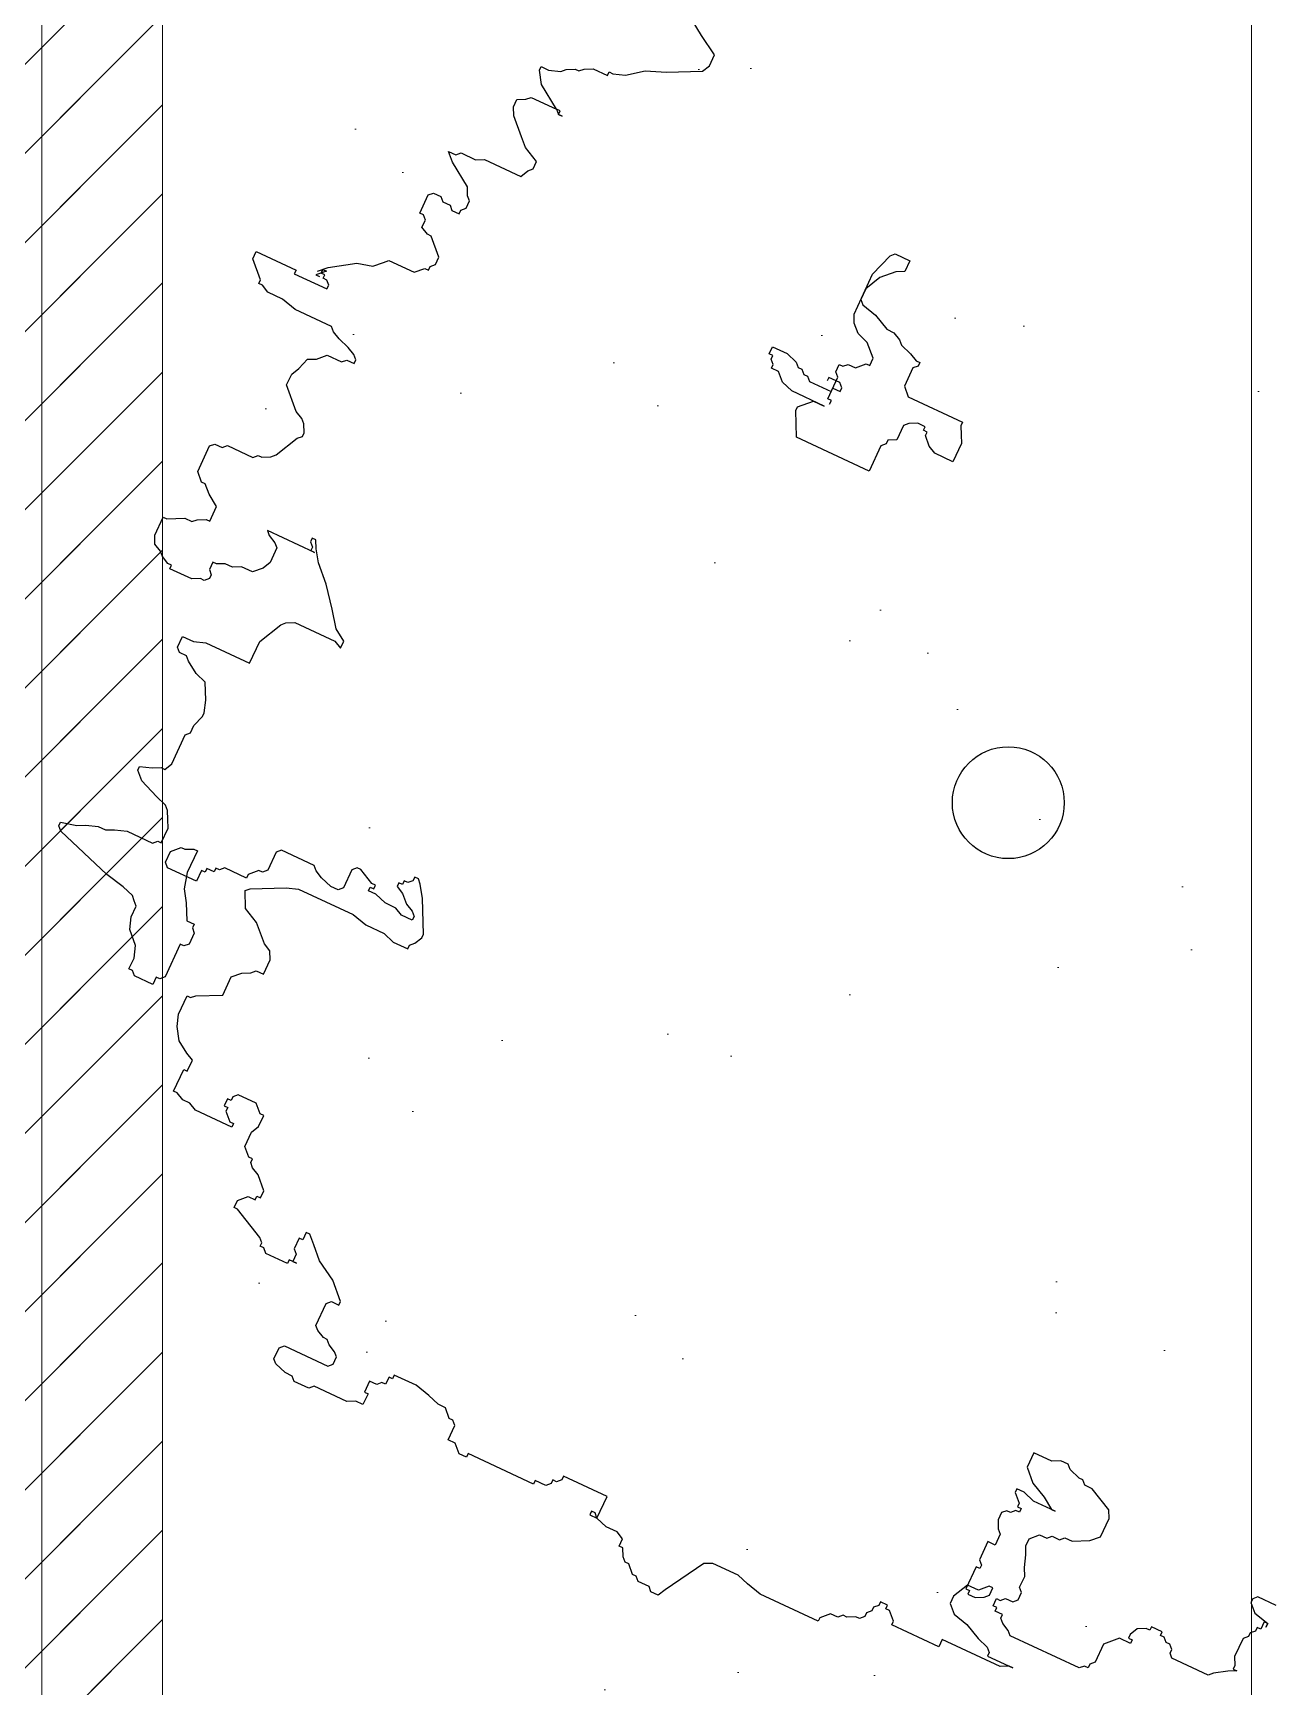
# Model space of a CAD drawing. Header units: millimetres. Extents: x 0 to 71617, y -15450 to 30894.
# Drawn here: x 52502 to 53117, y 16158 to 16978 of the extents above; entities that cross this region are included whole.
import ezdxf

# ---------------------------------------------------------------- set-up
doc = ezdxf.new("R2010")
doc.units = ezdxf.units.MM
doc.linetypes.add('CENTER2', pattern=[1.125, 0.75, -0.125, 0.125, -0.125])
doc.linetypes.add('HIDDEN', pattern=[0.375, 0.25, -0.125])
for name, color, linetype, lineweight in [('axis', 40, 'CENTER2', 5), ('DIM2', 4, 'Continuous', 5), ('Hatch', 8, 'Continuous', 5), ('LINE-DETAIL-SAKURA', 2, 'Continuous', 30), ('tree', 251, 'Continuous', 0), ('Wall Brick', 5, 'Continuous', 15)]:
    doc.layers.add(name, color=color, linetype=linetype, lineweight=lineweight)
doc.layers.add('dwgmodels.com', color=250, linetype='Continuous')
pattern_1 = [(45, (-2110, -10510), (-22.097087, 22.097087), [])]

# ---------------------------------------------------------------- blocks, each defined once
blk = doc.blocks.new('GRIDLINE-GF')
at = {"layer": 'axis'}
blk.add_line((29300, -6362.24, -0.13), (29300, 12546.82), dxfattribs=at)
blk = doc.blocks.new('2D WALL G.F')
at = {"layer": 'Hatch'}
h = blk.add_hatch(dxfattribs=at)
h.set_pattern_fill('LINE', color=256, scale=250, angle=45, style=0)
h.set_pattern_definition(pattern_1)
h.paths.add_polyline_path([(32060, -110), (31940, -110), (31940, -4590), (32060, -4590)])
h.paths.add_polyline_path([(32040, -5410), (31960, -5410), (31960, -10290), (32040, -10290)])
h = blk.add_hatch(dxfattribs=at)
h.set_pattern_fill('LINE', color=256, scale=250, angle=45, style=0)
h.set_pattern_definition(pattern_1)
h.paths.add_polyline_path([(31940, -110), (32060, -110), (32060, -4590), (31940, -4590)])
h.paths.add_polyline_path([(31960, -5410), (32040, -5410), (32040, -10290), (31960, -10290)])
h = blk.add_hatch(dxfattribs=at)
h.set_pattern_fill('LINE', color=256, scale=250, angle=45, style=0)
h.set_pattern_definition(pattern_1)
h.paths.add_polyline_path([(31940, -110), (32060, -110), (32060, -4590), (31940, -4590)])
h.paths.add_polyline_path([(31940, -5410), (32060, -5410), (32060, -10290), (31940, -10290)])
at = {"layer": 'Hatch', "color": 3, "linetype": 'HIDDEN', "elevation": 7.93}
for points in [[(32000, -10500), (24000, -10500), (24000, 5500), (32000, 5500)], [(32000, -10500), (40000, -10500), (40000, 5500), (32000, 5500)]]:
    blk.add_lwpolyline(points, close=True, dxfattribs=at)
at = {"layer": 'Hatch'}
blk.add_lwpolyline([(32060, -10290.54), (32060, -5410.54)], dxfattribs=at)
blk.add_lwpolyline([(32060, -10290.54), (32060, -5410.54)], dxfattribs=at)
at = {"layer": 'Wall Brick'}
blk.add_lwpolyline([(32060, -5410), (31940, -5410), (31940, -10290), (32060, -10290)], close=True, dxfattribs=at)
blk = doc.blocks.new('trees top 025')
at = {"layer": 'dwgmodels.com', "color": 0}
for p, q in [((-1.2555, 1.1788), (-1.3056, 1.2121)), ((-1.2138, 1.1537), (-1.2555, 1.1788)), ((-1.2138, 1.1287), (-1.2138, 1.1537)), ((-1.2889, 1.0787), (-1.2222, 1.1121)), ((-1.2222, 1.1121), (-1.2138, 1.1287)), ((-1.3306, 1.0621), (-1.2889, 1.0787)), ((-1.3889, 1.0287), (-1.3639, 1.0371)), ((-1.3639, 1.0371), (-1.3306, 1.0621)), ((-1.4807, 0.9954), (-1.464, 1.0037)), ((-1.464, 1.0037), (-1.4557, 1.0037)), ((-1.4557, 1.0037), (-1.4473, 1.012)), ((-1.4473, 1.012), (-1.4306, 1.0204)), ((-1.4306, 1.0204), (-1.3973, 1.0204)), ((-1.3973, 1.0287), (-1.3889, 1.0287)), ((-1.3973, 1.0204), (-1.3973, 1.0287)), ((-1.5307, 0.9787), (-1.514, 0.9787)), ((-1.5307, 0.9704), (-1.5307, 0.9787)), ((-1.514, 0.9454), (-1.5307, 0.9704)), ((-1.514, 0.9787), (-1.489, 0.987)), ((-1.489, 0.987), (-1.4807, 0.9954)), ((-1.464, 0.912), (-1.514, 0.9454)), ((-0.7051, 0.9287), (-0.6968, 0.937)), ((-0.6968, 0.937), (-0.6634, 0.937)), ((-0.6634, 0.937), (-0.6634, 0.912)), ((-1.5474, 0.8954), (-1.5307, 0.9037)), ((-1.5307, 0.9037), (-1.5224, 0.912)), ((-1.5224, 0.912), (-1.464, 0.912)), ((-1.4557, 0.912), (-1.464, 0.912)), ((-1.464, 0.912), (-1.4557, 0.9037)), ((-1.4557, 0.9037), (-1.4557, 0.912)), ((-1.4473, 0.9037), (-1.4557, 0.9037)), ((-1.4557, 0.9037), (-1.4473, 0.9037)), ((-0.7218, 0.8787), (-0.7051, 0.9287)), ((-0.6801, 0.9037), (-0.7051, 0.8787)), ((-0.6634, 0.912), (-0.6801, 0.9037)), ((-1.5474, 0.8787), (-1.5474, 0.8954)), ((-1.5391, 0.862), (-1.5474, 0.8787)), ((-1.5057, 0.8287), (-1.5391, 0.862)), ((-0.7051, 0.8787), (-0.7218, 0.8453)), ((-0.7218, 0.787), (-0.7218, 0.8787)), ((-1.489, 0.812), (-1.5057, 0.8287)), ((-0.7218, 0.8453), (-0.7218, 0.8203)), ((-1.4557, 0.7953), (-1.489, 0.812)), ((-1.4557, 0.7787), (-1.4557, 0.7953)), ((-0.7218, 0.8203), (-0.7135, 0.812)), ((-0.7135, 0.812), (-0.6801, 0.8037)), ((-0.6801, 0.8037), (-0.6467, 0.787)), ((-1.4723, 0.7537), (-1.464, 0.7703)), ((-1.464, 0.7703), (-1.4557, 0.7787)), ((-0.7135, 0.7703), (-0.7218, 0.787)), ((-0.6968, 0.7537), (-0.7135, 0.7703)), ((-0.6467, 0.787), (-0.6301, 0.787)), ((-0.6301, 0.787), (-0.6134, 0.7787)), ((-0.6134, 0.7787), (-0.605, 0.7703)), ((-0.605, 0.7703), (-0.58, 0.762)), ((-0.58, 0.762), (-0.5633, 0.7537)), ((-1.6308, 0.737), (-1.6141, 0.737)), ((-1.6141, 0.7203), (-1.6308, 0.737)), ((-1.6141, 0.737), (-1.6058, 0.7453)), ((-1.6058, 0.7453), (-1.5724, 0.7453)), ((-1.5724, 0.7453), (-1.5557, 0.7537)), ((-1.5557, 0.7537), (-1.4723, 0.7537)), ((-0.6718, 0.7453), (-0.6968, 0.7537)), ((-0.6467, 0.7203), (-0.6718, 0.7453)), ((-0.5633, 0.7537), (-0.555, 0.7537)), ((-0.555, 0.7453), (-0.5633, 0.737)), ((-0.5633, 0.737), (-0.5633, 0.6953)), ((-0.555, 0.7537), (-0.555, 0.7453)), ((-1.5641, 0.687), (-1.6141, 0.7203)), ((-0.6718, 0.687), (-0.6551, 0.7036)), ((-0.6551, 0.7036), (-0.6467, 0.7036)), ((-0.6467, 0.7036), (-0.6467, 0.7203)), ((-0.5633, 0.6953), (-0.5467, 0.6786)), ((-1.5557, 0.6703), (-1.5641, 0.687)), ((-1.5474, 0.662), (-1.5557, 0.6703)), ((-1.5474, 0.6453), (-1.5474, 0.662)), ((-0.7051, 0.6786), (-0.6968, 0.6786)), ((-0.7051, 0.662), (-0.7051, 0.6786)), ((-0.6968, 0.6536), (-0.7051, 0.662)), ((-0.6968, 0.6786), (-0.6884, 0.687)), ((-0.6884, 0.687), (-0.6718, 0.687)), ((-0.5467, 0.6786), (-0.4216, 0.6786)), ((-0.4216, 0.6786), (-0.4216, 0.6703)), ((-0.4216, 0.6703), (-0.4132, 0.6536)), ((-1.6308, 0.637), (-1.6224, 0.6453)), ((-1.6308, 0.5953), (-1.6308, 0.637)), ((-1.6224, 0.6453), (-1.6058, 0.6453)), ((-1.6058, 0.6453), (-1.5974, 0.637)), ((-1.5974, 0.637), (-1.5807, 0.637)), ((-1.5807, 0.637), (-1.5724, 0.6286)), ((-1.5724, 0.6286), (-1.5557, 0.6286)), ((-1.5557, 0.637), (-1.5474, 0.6453)), ((-1.5557, 0.6286), (-1.5557, 0.637)), ((-0.8469, 0.6536), (-0.8135, 0.6536)), ((-0.8469, 0.637), (-0.8469, 0.6536)), ((-0.8385, 0.637), (-0.8469, 0.637)), ((-0.8385, 0.6286), (-0.8385, 0.637)), ((-0.8302, 0.6203), (-0.8385, 0.6286)), ((-0.8135, 0.6536), (-0.7885, 0.6453)), ((-0.7885, 0.6453), (-0.7802, 0.637)), ((-0.7802, 0.637), (-0.7718, 0.637)), ((-0.7718, 0.637), (-0.7635, 0.6286)), ((-0.7635, 0.6286), (-0.7552, 0.6286)), ((-0.7552, 0.6286), (-0.7468, 0.6203)), ((-0.7135, 0.6453), (-0.7135, 0.637)), ((-0.6884, 0.6453), (-0.7135, 0.6453)), ((-0.6968, 0.6036), (-0.6968, 0.6536)), ((-0.6968, 0.6286), (-0.6801, 0.6286)), ((-0.6968, 0.6203), (-0.6968, 0.6286)), ((-0.6801, 0.637), (-0.6884, 0.6453)), ((-0.6801, 0.6286), (-0.6801, 0.637)), ((-0.5217, 0.6286), (-0.53, 0.6203)), ((-0.505, 0.637), (-0.5217, 0.6286)), ((-0.4883, 0.637), (-0.505, 0.637)), ((-0.4883, 0.6286), (-0.4883, 0.637)), ((-0.48, 0.6286), (-0.4883, 0.6286)), ((-0.48, 0.6203), (-0.48, 0.6286)), ((-0.4132, 0.6536), (-0.4049, 0.637)), ((-0.4049, 0.637), (-0.4049, 0.5953)), ((-1.6224, 0.5953), (-1.6308, 0.5953)), ((-1.6141, 0.587), (-1.6224, 0.5953)), ((-1.6141, 0.5703), (-1.6141, 0.587)), ((-0.8302, 0.612), (-0.8302, 0.6203)), ((-0.8135, 0.612), (-0.8302, 0.612)), ((-0.7969, 0.5953), (-0.8135, 0.612)), ((-0.7718, 0.587), (-0.7969, 0.5953)), ((-0.6968, 0.587), (-0.7718, 0.587)), ((-0.7468, 0.6203), (-0.6968, 0.6203)), ((-0.7468, 0.562), (-0.7218, 0.587)), ((-0.7218, 0.587), (-0.6968, 0.587)), ((-0.6884, 0.6036), (-0.6968, 0.6036)), ((-0.6884, 0.5953), (-0.6884, 0.6036)), ((-0.53, 0.587), (-0.5467, 0.5786)), ((-0.53, 0.6203), (-0.53, 0.587)), ((-0.4633, 0.6036), (-0.48, 0.6203)), ((-0.4466, 0.5953), (-0.4633, 0.6036)), ((-0.4049, 0.5953), (-0.4466, 0.5953)), ((-1.5974, 0.562), (-1.6141, 0.5703)), ((-1.5891, 0.562), (-1.5974, 0.562)), ((-1.5557, 0.5286), (-1.5891, 0.562)), ((-0.7468, 0.5536), (-0.7468, 0.562)), ((-0.7218, 0.5036), (-0.7468, 0.5536)), ((-0.5467, 0.5703), (-0.555, 0.562)), ((-0.555, 0.562), (-0.555, 0.5036)), ((-0.5467, 0.5786), (-0.5467, 0.5703)), ((-1.5557, 0.5119), (-1.5557, 0.5286)), ((-1.5891, 0.4786), (-1.5724, 0.4953)), ((-1.5724, 0.4953), (-1.5641, 0.4953)), ((-1.5641, 0.5036), (-1.5557, 0.5119)), ((-1.5641, 0.4953), (-1.5641, 0.5036)), ((-0.555, 0.5036), (-0.7218, 0.5036)), ((-1.7058, 0.4453), (-1.6725, 0.4536)), ((-1.6725, 0.4536), (-1.6558, 0.4703)), ((-1.6558, 0.4703), (-1.6475, 0.4786)), ((-1.6475, 0.4786), (-1.5891, 0.4786)), ((-1.7559, 0.4119), (-1.7058, 0.4453)), ((-1.7726, 0.3952), (-1.7559, 0.4119)), ((-1.7559, 0.4036), (-1.7726, 0.3869)), ((-1.7726, 0.3869), (-1.7642, 0.3869)), ((-1.7642, 0.4036), (-1.7559, 0.4036)), ((-1.7642, 0.3952), (-1.7642, 0.4036)), ((-1.7559, 0.3952), (-1.7642, 0.3952)), ((-1.7559, 0.3869), (-1.7559, 0.3952)), ((-1.7475, 0.3869), (-1.7559, 0.3869)), ((-1.7392, 0.3786), (-1.7475, 0.3869)), ((-1.906, 0.3786), (-1.8143, 0.3786)), ((-1.906, 0.3619), (-1.906, 0.3786)), ((-1.8726, 0.3286), (-1.906, 0.3619)), ((-1.8143, 0.3786), (-1.8143, 0.3702)), ((-1.8143, 0.3702), (-1.7392, 0.3702)), ((-1.7392, 0.3702), (-1.7392, 0.3786)), ((-1.8726, 0.3202), (-1.8726, 0.3286)), ((-1.8643, 0.3202), (-1.8726, 0.3202)), ((-1.8476, 0.3119), (-1.8643, 0.3202)), ((-1.8143, 0.3119), (-1.8476, 0.3119)), ((-1.7809, 0.3036), (-1.8143, 0.3119)), ((-1.6975, 0.3036), (-1.7809, 0.3036)), ((-1.6892, 0.2952), (-1.6975, 0.3036)), ((-1.6725, 0.2869), (-1.6892, 0.2952)), ((-1.6475, 0.2786), (-1.6725, 0.2869)), ((-1.6308, 0.2702), (-1.6475, 0.2786)), ((-1.6975, 0.2285), (-1.6808, 0.2452)), ((-1.6808, 0.2452), (-1.6475, 0.2452)), ((-1.6475, 0.2452), (-1.6391, 0.2535)), ((-1.6391, 0.2535), (-1.6224, 0.2535)), ((-1.6224, 0.2619), (-1.6308, 0.2702)), ((-1.6224, 0.2535), (-1.6224, 0.2619)), ((-1.7225, 0.1952), (-1.7142, 0.2202)), ((-1.7142, 0.2202), (-1.6975, 0.2285)), ((-1.7309, 0.1785), (-1.7225, 0.1952)), ((-1.7309, 0.1535), (-1.7309, 0.1785)), ((-1.6892, 0.1119), (-1.7309, 0.1535)), ((-1.6725, 0.1035), (-1.6892, 0.1119)), ((-1.6641, 0.0952), (-1.6725, 0.1035)), ((-1.6558, 0.0785), (-1.6641, 0.0952)), ((-1.6641, 0.0618), (-1.6558, 0.0702)), ((-1.6558, 0.0702), (-1.6558, 0.0785)), ((-1.6892, 0.0118), (-1.6641, 0.0618)), ((-1.7142, -0.0048), (-1.6975, 0.0035)), ((-1.6975, 0.0035), (-1.6892, 0.0118)), ((-1.8226, -0.0298), (-1.8143, -0.0215)), ((-1.8226, -0.0882), (-1.8226, -0.0298)), ((-1.8143, -0.0215), (-1.7976, -0.0215)), ((-1.7976, -0.0215), (-1.7892, -0.0132)), ((-1.7892, -0.0132), (-1.7309, -0.0132)), ((-1.7309, -0.0132), (-1.7225, -0.0048)), ((-1.7225, -0.0048), (-1.7142, -0.0048)), ((-1.8059, -0.1049), (-1.8226, -0.0882)), ((-1.7976, -0.1049), (-1.8059, -0.1049)), ((-1.7809, -0.1215), (-1.7976, -0.1049)), ((-1.7559, -0.1382), (-1.7809, -0.1215)), ((-1.5474, -0.1132), (-1.5474, -0.1215)), ((-1.5391, -0.1132), (-1.5474, -0.1132)), ((-1.5474, -0.1215), (-1.5391, -0.1299)), ((-1.5307, -0.1299), (-1.5391, -0.1132)), ((-1.5391, -0.1299), (-1.5391, -0.1382)), ((-1.514, -0.1549), (-1.5307, -0.1299)), ((-1.7809, -0.1799), (-1.7642, -0.1715)), ((-1.7642, -0.1715), (-1.7559, -0.1715)), ((-1.7559, -0.1715), (-1.7559, -0.1382)), ((-1.6391, -0.1382), (-1.6308, -0.1465)), ((-1.5307, -0.1382), (-1.6391, -0.1382)), ((-1.6308, -0.1465), (-1.6141, -0.1549)), ((-1.6141, -0.1549), (-1.6058, -0.1632)), ((-1.6058, -0.1632), (-1.6058, -0.1965)), ((-1.5391, -0.1382), (-1.5307, -0.1382)), ((-1.4807, -0.1882), (-1.514, -0.1549)), ((-1.8476, -0.2049), (-1.8393, -0.2049)), ((-1.8476, -0.2466), (-1.8476, -0.2049)), ((-1.8393, -0.2049), (-1.8059, -0.1882)), ((-1.8059, -0.1882), (-1.7892, -0.1882)), ((-1.7892, -0.1882), (-1.7809, -0.1799)), ((-1.6058, -0.1965), (-1.6141, -0.2132)), ((-1.4473, -0.2299), (-1.4807, -0.1882)), ((-1.6892, -0.2382), (-1.7058, -0.2466)), ((-1.6725, -0.2382), (-1.6892, -0.2382)), ((-1.6558, -0.2299), (-1.6725, -0.2382)), ((-1.6308, -0.2299), (-1.6558, -0.2299)), ((-1.6141, -0.2132), (-1.6308, -0.2299)), ((-1.4223, -0.2632), (-1.4473, -0.2299)), ((-1.8393, -0.2632), (-1.8476, -0.2466)), ((-1.8226, -0.2716), (-1.8393, -0.2632)), ((-1.8143, -0.2799), (-1.8226, -0.2716)), ((-1.7142, -0.2466), (-1.7142, -0.2632)), ((-1.7058, -0.2466), (-1.7142, -0.2466)), ((-1.7142, -0.2632), (-1.7058, -0.2716)), ((-1.7058, -0.2716), (-1.7058, -0.2799)), ((-1.3973, -0.2799), (-1.4223, -0.2632)), ((-1.7976, -0.2882), (-1.8143, -0.2799)), ((-1.7892, -0.2882), (-1.7976, -0.2882)), ((-1.7892, -0.2966), (-1.7892, -0.2882)), ((-1.7392, -0.2966), (-1.7892, -0.2966)), ((-1.7225, -0.2882), (-1.7392, -0.2966)), ((-1.7142, -0.2882), (-1.7225, -0.2882)), ((-1.7058, -0.2799), (-1.7142, -0.2882)), ((-1.5557, -0.3549), (-1.5307, -0.3049)), ((-1.5307, -0.3049), (-1.5224, -0.2966)), ((-1.5224, -0.2966), (-1.5057, -0.2882)), ((-1.5057, -0.2882), (-1.414, -0.2882)), ((-1.414, -0.2882), (-1.3973, -0.2966)), ((-1.3973, -0.2966), (-1.3973, -0.2799)), ((-1.5557, -0.4049), (-1.5557, -0.3549)), ((-1.7058, -0.4133), (-1.6808, -0.4133)), ((-1.7058, -0.4383), (-1.7058, -0.4133)), ((-1.6808, -0.4133), (-1.6558, -0.4049)), ((-1.6558, -0.4049), (-1.5557, -0.4049)), ((-1.6975, -0.4466), (-1.7058, -0.4383)), ((-1.6808, -0.4466), (-1.6975, -0.4466)), ((-1.6725, -0.4549), (-1.6808, -0.4466)), ((-1.6475, -0.4716), (-1.6725, -0.4549)), ((-1.6224, -0.4799), (-1.6475, -0.4716)), ((-1.6058, -0.5133), (-1.6224, -0.4799)), ((-1.5974, -0.5383), (-1.6058, -0.5133)), ((-1.6058, -0.5716), (-1.5974, -0.5466)), ((-1.5974, -0.5466), (-1.5974, -0.5383)), ((-1.6058, -0.5883), (-1.6058, -0.5716)), ((-1.6141, -0.5966), (-1.6058, -0.5883)), ((-1.6141, -0.6633), (-1.6141, -0.5966)), ((-1.6725, -0.6967), (-1.6475, -0.6883)), ((-1.6475, -0.6883), (-1.6308, -0.68)), ((-1.6308, -0.68), (-1.6224, -0.68)), ((-1.6224, -0.68), (-1.6141, -0.6633)), ((-1.0804, -0.6883), (-1.0804, -0.6967)), ((-1.072, -0.6883), (-1.0804, -0.6883)), ((-1.072, -0.68), (-1.072, -0.6883)), ((-1.0637, -0.68), (-1.072, -0.68)), ((-1.0554, -0.6717), (-1.0637, -0.68)), ((-1.0554, -0.6633), (-1.0554, -0.6717)), ((-1.047, -0.6633), (-1.0554, -0.6633)), ((-1.0387, -0.6717), (-1.047, -0.6633)), ((-1.022, -0.6967), (-1.0387, -0.6717)), ((-1.6725, -0.705), (-1.6725, -0.6967)), ((-1.6558, -0.7217), (-1.6725, -0.705)), ((-1.6141, -0.7383), (-1.6558, -0.7217)), ((-1.1721, -0.6967), (-1.1805, -0.705)), ((-1.1805, -0.705), (-1.1805, -0.7467)), ((-1.1638, -0.6967), (-1.1721, -0.6967)), ((-1.1304, -0.7133), (-1.1638, -0.6967)), ((-1.1221, -0.7133), (-1.1304, -0.7133)), ((-1.1304, -0.7217), (-1.1221, -0.7217)), ((-1.1304, -0.73), (-1.1304, -0.7217)), ((-1.1221, -0.7217), (-1.1221, -0.7133)), ((-1.0804, -0.6967), (-1.0637, -0.705)), ((-1.0637, -0.705), (-1.047, -0.7217)), ((-1.047, -0.7217), (-1.0304, -0.73)), ((-0.9887, -0.7633), (-1.022, -0.6967)), ((-1.5891, -0.7467), (-1.6141, -0.7383)), ((-1.5807, -0.755), (-1.5891, -0.7467)), ((-1.5724, -0.7717), (-1.5807, -0.755)), ((-1.3306, -0.73), (-1.3389, -0.7383)), ((-1.3389, -0.7383), (-1.3389, -0.78)), ((-1.2555, -0.73), (-1.3306, -0.73)), ((-1.2472, -0.7383), (-1.2555, -0.73)), ((-1.2305, -0.7467), (-1.2472, -0.7383)), ((-1.2055, -0.755), (-1.2305, -0.7467)), ((-1.1888, -0.755), (-1.2055, -0.755)), ((-1.1805, -0.7467), (-1.1888, -0.755)), ((-1.1137, -0.73), (-1.1304, -0.73)), ((-1.0887, -0.7383), (-1.1137, -0.73)), ((-1.0637, -0.7383), (-1.0887, -0.7383)), ((-1.047, -0.7467), (-1.0637, -0.7383)), ((-1.022, -0.7467), (-1.047, -0.7467)), ((-1.0304, -0.73), (-1.022, -0.7383)), ((-1.022, -0.7383), (-1.022, -0.7467)), ((-1.5641, -0.7883), (-1.5724, -0.7717)), ((-1.5641, -0.8217), (-1.5641, -0.7883)), ((-1.3556, -0.7883), (-1.3723, -0.805)), ((-1.3472, -0.7883), (-1.3556, -0.7883)), ((-1.3389, -0.78), (-1.3472, -0.7883)), ((-1.2889, -0.7967), (-1.2639, -0.7883)), ((-1.2639, -0.7883), (-1.1388, -0.7883)), ((-1.1388, -0.7883), (-1.1054, -0.7967)), ((-1.0053, -0.7967), (-0.997, -0.7883)), ((-0.997, -0.7883), (-0.9887, -0.7717)), ((-0.9887, -0.7717), (-0.9887, -0.7633)), ((-1.5807, -0.83), (-1.5724, -0.8217)), ((-1.5724, -0.8217), (-1.5641, -0.8217)), ((-1.5391, -0.83), (-1.5224, -0.8133)), ((-1.5224, -0.8133), (-1.514, -0.8133)), ((-1.514, -0.8133), (-1.4974, -0.805)), ((-1.4974, -0.805), (-1.489, -0.805)), ((-1.489, -0.805), (-1.489, -0.855)), ((-1.439, -0.8217), (-1.439, -0.83)), ((-1.4306, -0.8217), (-1.439, -0.8217)), ((-1.4223, -0.8133), (-1.4306, -0.8217)), ((-1.3723, -0.8133), (-1.4223, -0.8133)), ((-1.3723, -0.805), (-1.3723, -0.8133)), ((-1.3556, -0.83), (-1.2889, -0.7967)), ((-1.1054, -0.7967), (-1.0637, -0.7967)), ((-1.0637, -0.7967), (-1.0387, -0.805)), ((-1.0387, -0.805), (-1.0053, -0.805)), ((-1.0053, -0.805), (-1.0053, -0.7967)), ((-1.7392, -0.8634), (-1.7225, -0.855)), ((-1.7225, -0.855), (-1.6975, -0.8467)), ((-1.6975, -0.8467), (-1.6808, -0.8467)), ((-1.6808, -0.8467), (-1.6641, -0.8384)), ((-1.6641, -0.8384), (-1.6391, -0.83)), ((-1.6391, -0.83), (-1.5807, -0.83)), ((-1.5391, -0.855), (-1.5391, -0.83)), ((-1.5307, -0.8634), (-1.5391, -0.855)), ((-1.489, -0.855), (-1.4807, -0.8884)), ((-1.464, -0.8384), (-1.464, -0.8634)), ((-1.4557, -0.8384), (-1.464, -0.8384)), ((-1.4557, -0.83), (-1.4557, -0.8384)), ((-1.439, -0.83), (-1.4557, -0.83)), ((-1.3639, -0.8384), (-1.3556, -0.83)), ((-1.3472, -0.8717), (-1.3639, -0.8384)), ((-1.7726, -0.8717), (-1.7392, -0.8634)), ((-1.7726, -0.88), (-1.7726, -0.8717)), ((-1.7642, -0.8884), (-1.7726, -0.88)), ((-1.6391, -0.93), (-1.7642, -0.8884)), ((-1.464, -0.8634), (-1.5307, -0.8634)), ((-1.4807, -0.8884), (-1.464, -0.9134)), ((-1.3139, -0.8884), (-1.3472, -0.8717)), ((-1.2805, -0.9217), (-1.3139, -0.8884)), ((-1.5974, -0.9384), (-1.6391, -0.93)), ((-1.464, -0.9134), (-1.4473, -0.9467)), ((-1.2639, -0.93), (-1.2805, -0.9217)), ((-1.2555, -0.9467), (-1.2639, -0.93)), ((-1.5724, -0.9467), (-1.5974, -0.9384)), ((-1.5641, -0.955), (-1.5724, -0.9467)), ((-1.5557, -0.9634), (-1.5641, -0.955)), ((-1.5557, -0.9884), (-1.5557, -0.9634)), ((-1.4473, -0.9467), (-1.4306, -0.9467)), ((-1.4306, -0.9467), (-1.4306, -0.955)), ((-1.4306, -0.955), (-1.4223, -0.9634)), ((-1.4223, -0.9634), (-1.4223, -0.9884)), ((-1.2555, -0.9801), (-1.2555, -0.9467)), ((-1.5474, -1.0134), (-1.5557, -0.9884)), ((-1.439, -0.9967), (-1.439, -1.0717)), ((-1.4306, -0.9967), (-1.439, -0.9967)), ((-1.4223, -0.9884), (-1.4306, -0.9967)), ((-1.3139, -1.0134), (-1.2972, -0.9967)), ((-1.2972, -0.9967), (-1.2805, -0.9884)), ((-1.2805, -0.9884), (-1.2722, -0.9801)), ((-1.2722, -0.9801), (-1.2555, -0.9801)), ((-1.5224, -1.0384), (-1.5474, -1.0134)), ((-1.3139, -1.0551), (-1.3139, -1.0134)), ((-1.514, -1.0634), (-1.5224, -1.0384)), ((-1.514, -1.0884), (-1.514, -1.0634)), ((-1.3639, -1.0801), (-1.3139, -1.0551)), ((-1.5057, -1.0884), (-1.514, -1.0884)), ((-1.4974, -1.0967), (-1.5057, -1.0884)), ((-1.4557, -1.0967), (-1.4974, -1.0967)), ((-1.4557, -1.0801), (-1.4557, -1.0967)), ((-1.4473, -1.0801), (-1.4557, -1.0801)), ((-1.439, -1.0717), (-1.4473, -1.0801)), ((-1.3806, -1.0884), (-1.3723, -1.0884)), ((-1.3806, -1.1301), (-1.3806, -1.0884)), ((-1.3723, -1.0884), (-1.3639, -1.0801)), ((-1.3723, -1.1551), (-1.3806, -1.1301)), ((-1.3556, -1.1801), (-1.3723, -1.1551)), ((-1.3306, -1.1968), (-1.3556, -1.1801)), ((-1.3139, -1.2051), (-1.3306, -1.1968)), ((-1.3139, -1.2301), (-1.3139, -1.2051)), ((0.6208, -1.2051), (0.6208, -1.2384)), ((0.6625, -1.2051), (0.6208, -1.2051)), ((0.6792, -1.1968), (0.6625, -1.2051)), ((0.6959, -1.1968), (0.6792, -1.1968)), ((0.7042, -1.2051), (0.6959, -1.1968)), ((0.7292, -1.2134), (0.7042, -1.2051)), ((-1.3222, -1.2301), (-1.3139, -1.2301)), ((-1.3222, -1.2801), (-1.3222, -1.2301)), ((-1.1971, -1.2301), (-1.2055, -1.2384)), ((-1.2055, -1.2384), (-1.2055, -1.2468)), ((-1.1554, -1.2301), (-1.1971, -1.2301)), ((-1.1388, -1.2468), (-1.1554, -1.2301)), ((0.6208, -1.2384), (0.6459, -1.2634)), ((0.7376, -1.2134), (0.7292, -1.2134)), ((0.7459, -1.2218), (0.7376, -1.2134)), ((0.7626, -1.2218), (0.7459, -1.2218)), ((0.8126, -1.2468), (0.7626, -1.2218)), ((-1.2138, -1.2468), (-1.2138, -1.2634)), ((-1.2055, -1.2468), (-1.2138, -1.2468)), ((-1.2138, -1.2634), (-1.2055, -1.2634)), ((-1.2055, -1.2634), (-1.2055, -1.2718)), ((-1.2055, -1.2718), (-1.1888, -1.2885)), ((-1.1304, -1.2468), (-1.1388, -1.2468)), ((-1.1388, -1.2885), (-1.1304, -1.2718)), ((-1.1304, -1.2718), (-1.1304, -1.2468)), ((0.6459, -1.2634), (0.6792, -1.2801)), ((0.821, -1.2634), (0.8126, -1.2468)), ((0.821, -1.3051), (0.821, -1.2634)), ((-1.3139, -1.2801), (-1.3222, -1.2801)), ((-1.2972, -1.2885), (-1.3139, -1.2801)), ((-1.2805, -1.2885), (-1.2972, -1.2885)), ((-1.2639, -1.2968), (-1.2805, -1.2885)), ((-1.1805, -1.2968), (-1.2639, -1.2968)), ((-1.1888, -1.2885), (-1.1805, -1.2885)), ((-1.1805, -1.2885), (-1.1805, -1.2968)), ((-1.1388, -1.3218), (-1.1388, -1.2885)), ((0.6208, -1.2885), (0.6208, -1.2968)), ((0.6375, -1.2885), (0.6208, -1.2885)), ((0.6208, -1.2968), (0.6375, -1.3135)), ((0.6625, -1.2968), (0.6375, -1.2885)), ((0.7126, -1.2968), (0.6625, -1.2968)), ((0.6792, -1.2801), (0.7042, -1.2968)), ((0.7042, -1.2968), (0.7126, -1.2968)), ((0.8043, -1.3218), (0.821, -1.3051)), ((1.1712, -1.2801), (1.1629, -1.2885)), ((1.1629, -1.2885), (1.1629, -1.2968)), ((1.1629, -1.2968), (1.1796, -1.3135)), ((1.2129, -1.2801), (1.1712, -1.2801)), ((-1.1221, -1.3385), (-1.1388, -1.3218)), ((-1.1137, -1.3385), (-1.1221, -1.3385)), ((-1.1137, -1.3468), (-1.1137, -1.3385)), ((0.6208, -1.3385), (0.6125, -1.3468)), ((0.6292, -1.3385), (0.6208, -1.3385)), ((0.6375, -1.3301), (0.6292, -1.3385)), ((0.6375, -1.3135), (0.6375, -1.3218)), ((0.6375, -1.3218), (0.6459, -1.3218)), ((0.6459, -1.3301), (0.6375, -1.3301)), ((0.6459, -1.3218), (0.6459, -1.3301)), ((0.7459, -1.3468), (0.7543, -1.3385)), ((0.7543, -1.3385), (0.7709, -1.3385)), ((0.7709, -1.3385), (0.8043, -1.3218)), ((1.1796, -1.3135), (1.2129, -1.3218)), ((1.1963, -1.3385), (1.1963, -1.3468)), ((1.2046, -1.3385), (1.1963, -1.3385)), ((1.2046, -1.3218), (1.2046, -1.3385)), ((1.2129, -1.3218), (1.2046, -1.3218)), ((1.2129, -1.3301), (1.2129, -1.3218)), ((1.2129, -1.3218), (1.2129, -1.3301)), ((-1.1054, -1.3551), (-1.1137, -1.3468)), ((-1.0887, -1.3635), (-1.1054, -1.3551)), ((-1.0637, -1.3885), (-1.0887, -1.3635)), ((0.6125, -1.3468), (0.6125, -1.3635)), ((0.6125, -1.3635), (0.6208, -1.3801)), ((0.6876, -1.3718), (0.7042, -1.3551)), ((0.6876, -1.3885), (0.6876, -1.3718)), ((0.7042, -1.3551), (0.7209, -1.3551)), ((0.7209, -1.3551), (0.7292, -1.3468)), ((0.7292, -1.3468), (0.7459, -1.3468)), ((1.1879, -1.3635), (1.1796, -1.3718)), ((1.1796, -1.3718), (1.1796, -1.4135)), ((1.1963, -1.3468), (1.1879, -1.3551)), ((1.1879, -1.3551), (1.1879, -1.3635)), ((-1.072, -1.4051), (-1.0637, -1.4051)), ((-1.072, -1.4135), (-1.072, -1.4051)), ((-1.0637, -1.4051), (-1.0637, -1.3885)), ((0.6208, -1.3801), (0.6292, -1.3885)), ((0.6292, -1.3885), (0.6292, -1.4135)), ((0.6959, -1.4051), (0.6876, -1.3885)), ((0.7042, -1.4302), (0.6959, -1.4051)), ((-1.1054, -1.4302), (-1.0887, -1.4135)), ((-1.1054, -1.4468), (-1.1054, -1.4302)), ((-1.0971, -1.4468), (-1.1054, -1.4468)), ((-1.0304, -1.4802), (-1.0971, -1.4468)), ((-1.0887, -1.4135), (-1.072, -1.4135)), ((-0.9553, -1.4468), (-0.9553, -1.4718)), ((-0.947, -1.4468), (-0.9553, -1.4468)), ((-0.947, -1.4302), (-0.947, -1.4468)), ((-0.9386, -1.4302), (-0.947, -1.4302)), ((-0.9219, -1.4468), (-0.9386, -1.4302)), ((-0.8969, -1.4718), (-0.9219, -1.4468)), ((0.6125, -1.4135), (0.6125, -1.4552)), ((0.6292, -1.4135), (0.6125, -1.4135)), ((0.7126, -1.4468), (0.7042, -1.4302)), ((0.7126, -1.4718), (0.7126, -1.4468)), ((0.9711, -1.4468), (0.9628, -1.4635)), ((0.9878, -1.4385), (0.9711, -1.4468)), ((0.9961, -1.4385), (0.9878, -1.4385)), ((0.9961, -1.4302), (0.9961, -1.4385)), ((1.0211, -1.4302), (0.9961, -1.4302)), ((1.0211, -1.4385), (1.0211, -1.4302)), ((1.0295, -1.4385), (1.0211, -1.4385)), ((1.0378, -1.4468), (1.0295, -1.4385)), ((1.0461, -1.4468), (1.0378, -1.4468)), ((1.0545, -1.4552), (1.0461, -1.4468)), ((1.1796, -1.4468), (1.1546, -1.4635)), ((1.1796, -1.4135), (1.1879, -1.4302)), ((1.1963, -1.4385), (1.1796, -1.4468)), ((1.1879, -1.4302), (1.1879, -1.4385)), ((1.1879, -1.4385), (1.1963, -1.4385)), ((-1.022, -1.4885), (-1.0304, -1.4802)), ((-0.9553, -1.4718), (-0.947, -1.4802)), ((-0.947, -1.4802), (-0.947, -1.4968)), ((-0.8552, -1.4968), (-0.8969, -1.4718)), ((0.6125, -1.4552), (0.6208, -1.4635)), ((0.6125, -1.4718), (0.6125, -1.5218)), ((0.6208, -1.4718), (0.6125, -1.4718)), ((0.6208, -1.4635), (0.6208, -1.4718)), ((0.7209, -1.4802), (0.7126, -1.4718)), ((0.7209, -1.4968), (0.7209, -1.4802)), ((0.9461, -1.4802), (0.9377, -1.4885)), ((0.9711, -1.4802), (0.9461, -1.4802)), ((0.9628, -1.4635), (0.9628, -1.4718)), ((0.9628, -1.4718), (0.9711, -1.4718)), ((0.9711, -1.4718), (0.9711, -1.4802)), ((1.0545, -1.4635), (1.0545, -1.4552)), ((1.0628, -1.4718), (1.0545, -1.4635)), ((1.1462, -1.4718), (1.0628, -1.4718)), ((1.1546, -1.4635), (1.1462, -1.4718)), ((-1.022, -1.4968), (-1.022, -1.4885)), ((-1.0137, -1.4968), (-1.022, -1.4968)), ((-1.0053, -1.5052), (-1.0137, -1.4968)), ((-0.9553, -1.5052), (-1.0053, -1.5052)), ((-0.9553, -1.4968), (-0.9553, -1.5052)), ((-0.9386, -1.4968), (-0.9553, -1.4968)), ((-0.947, -1.4968), (-0.9386, -1.4968)), ((-0.8219, -1.5302), (-0.8552, -1.4968)), ((0.6125, -1.5135), (0.5958, -1.5468)), ((0.6375, -1.5135), (0.6125, -1.5135)), ((0.6542, -1.4968), (0.6375, -1.5135)), ((0.6625, -1.4968), (0.6542, -1.4968)), ((0.6542, -1.5218), (0.6625, -1.5135)), ((0.6625, -1.5135), (0.6625, -1.4968)), ((0.6792, -1.5135), (0.6876, -1.5135)), ((0.6792, -1.5302), (0.6792, -1.5135)), ((0.6876, -1.5135), (0.6959, -1.5052)), ((0.6959, -1.5052), (0.7126, -1.5052)), ((0.7126, -1.5052), (0.7209, -1.4968)), ((0.9294, -1.4968), (0.9211, -1.5052)), ((0.9211, -1.5052), (0.9211, -1.5468)), ((0.9377, -1.4885), (0.9294, -1.4968)), ((-0.8469, -1.5468), (-0.8385, -1.5385)), ((-0.8469, -1.5969), (-0.8469, -1.5468)), ((-0.8385, -1.5385), (-0.8219, -1.5385)), ((-0.8219, -1.5385), (-0.8219, -1.5302)), ((0.5958, -1.5468), (0.5958, -1.5635)), ((0.6125, -1.5218), (0.6208, -1.5218)), ((0.6208, -1.5218), (0.6208, -1.5302)), ((0.6208, -1.5302), (0.6375, -1.5302)), ((0.6375, -1.5302), (0.6542, -1.5218)), ((0.6876, -1.5302), (0.6792, -1.5302)), ((0.6876, -1.5385), (0.6876, -1.5302)), ((0.7042, -1.5385), (0.6876, -1.5385)), ((0.7042, -1.5468), (0.7042, -1.5385)), ((0.7126, -1.5552), (0.7042, -1.5468)), ((0.9211, -1.5468), (0.9127, -1.5552)), ((0.5958, -1.5635), (0.6125, -1.5802)), ((0.6125, -1.5802), (0.6459, -1.5885)), ((0.7292, -1.5635), (0.7126, -1.5552)), ((0.7376, -1.5718), (0.7292, -1.5635)), ((0.896, -1.5718), (0.7376, -1.5718)), ((0.9044, -1.5635), (0.896, -1.5718)), ((0.9127, -1.5635), (0.9044, -1.5635)), ((0.9127, -1.5552), (0.9127, -1.5635)), ((-0.8385, -1.6052), (-0.8469, -1.5969)), ((-0.8219, -1.6135), (-0.8385, -1.6052)), ((-0.8135, -1.6135), (-0.8219, -1.6135)), ((-0.8052, -1.6219), (-0.8135, -1.6135)), ((0.6459, -1.5885), (0.6792, -1.6052)), ((0.6792, -1.6052), (0.7042, -1.6135)), ((0.7042, -1.6135), (0.7126, -1.6219)), ((-0.7885, -1.6302), (-0.8052, -1.6219)), ((-0.7802, -1.6385), (-0.7885, -1.6302)), ((-0.7802, -1.6552), (-0.7802, -1.6385)), ((-0.6718, -1.6469), (-0.6801, -1.6552)), ((-0.6634, -1.6469), (-0.6718, -1.6469)), ((-0.6634, -1.6302), (-0.6634, -1.6469)), ((-0.6551, -1.6302), (-0.6634, -1.6302)), ((-0.6551, -1.6219), (-0.6551, -1.6302)), ((-0.605, -1.6219), (-0.6551, -1.6219)), ((-0.5717, -1.6302), (-0.605, -1.6219)), ((-0.5467, -1.6385), (-0.5717, -1.6302)), ((-0.53, -1.6385), (-0.5467, -1.6385)), ((-0.5133, -1.6552), (-0.53, -1.6385)), ((0.4541, -1.6469), (0.4457, -1.6552)), ((0.4624, -1.6302), (0.4541, -1.6385)), ((0.4541, -1.6385), (0.4541, -1.6469)), ((0.4624, -1.6219), (0.4624, -1.6302)), ((0.4791, -1.6219), (0.4624, -1.6219)), ((0.4791, -1.6302), (0.4791, -1.6219)), ((0.4874, -1.6302), (0.4791, -1.6302)), ((0.5041, -1.6469), (0.4874, -1.6302)), ((0.5041, -1.6552), (0.5041, -1.6469)), ((0.6125, -1.6385), (0.6125, -1.6552)), ((0.7459, -1.6385), (0.6125, -1.6385)), ((0.7126, -1.6219), (0.7126, -1.6302)), ((0.7126, -1.6302), (0.7709, -1.6302)), ((0.7626, -1.6302), (0.7459, -1.6385)), ((0.7709, -1.6302), (0.7626, -1.6302)), ((-0.8969, -1.6719), (-0.8886, -1.6635)), ((-0.8969, -1.6969), (-0.8969, -1.6719)), ((-0.8886, -1.6635), (-0.7885, -1.6635)), ((-0.7885, -1.6635), (-0.7802, -1.6552)), ((-0.6968, -1.6552), (-0.6968, -1.6802)), ((-0.6801, -1.6552), (-0.6968, -1.6552)), ((-0.6968, -1.6802), (-0.6884, -1.6802)), ((-0.6884, -1.6802), (-0.6884, -1.7052)), ((-0.505, -1.6552), (-0.5133, -1.6552)), ((-0.4966, -1.6635), (-0.505, -1.6552)), ((-0.4966, -1.6969), (-0.4966, -1.6635)), ((-0.2631, -1.6885), (-0.2715, -1.6969)), ((-0.2631, -1.6802), (-0.2631, -1.6885)), ((-0.2548, -1.6802), (-0.2631, -1.6802)), ((-0.2465, -1.6719), (-0.2548, -1.6802)), ((-0.2465, -1.6635), (-0.2465, -1.6719)), ((-0.1464, -1.6635), (-0.2465, -1.6635)), ((-0.1464, -1.7135), (-0.1464, -1.6635)), ((0.379, -1.6885), (0.3623, -1.7052)), ((0.3957, -1.6885), (0.379, -1.6885)), ((0.404, -1.6802), (0.3957, -1.6885)), ((0.4124, -1.6802), (0.404, -1.6802)), ((0.429, -1.6719), (0.4124, -1.6802)), ((0.4374, -1.6719), (0.429, -1.6719)), ((0.4457, -1.6635), (0.4374, -1.6719)), ((0.4457, -1.6552), (0.4457, -1.6635)), ((0.6125, -1.6552), (0.5041, -1.6552)), ((-0.8886, -1.7052), (-0.8969, -1.6969)), ((-0.8636, -1.7135), (-0.8886, -1.7052)), ((-0.8469, -1.7135), (-0.8636, -1.7135)), ((-0.8385, -1.7219), (-0.8469, -1.7135)), ((-0.8052, -1.7219), (-0.8385, -1.7219)), ((-0.7969, -1.7135), (-0.8052, -1.7219)), ((-0.7218, -1.7135), (-0.7969, -1.7135)), ((-0.7051, -1.7052), (-0.7218, -1.7135)), ((-0.6884, -1.7052), (-0.7051, -1.7052)), ((-0.48, -1.6969), (-0.4966, -1.6969)), ((-0.4633, -1.7135), (-0.48, -1.6969)), ((-0.4466, -1.7135), (-0.4633, -1.7135)), ((-0.4466, -1.7052), (-0.4466, -1.7135)), ((-0.2965, -1.7052), (-0.4466, -1.7052)), ((-0.2965, -1.6969), (-0.2965, -1.7052)), ((-0.2715, -1.6969), (-0.2965, -1.6969)), ((-0.1631, -1.7052), (-0.1631, -1.7135)), ((-0.1547, -1.7052), (-0.1631, -1.7052)), ((-0.1631, -1.7135), (-0.1464, -1.7135)), ((-0.1464, -1.7135), (-0.1547, -1.7052)), ((-0.1214, -1.7219), (-0.1464, -1.7135)), ((-0.0963, -1.7219), (-0.1214, -1.7219)), ((-0.0797, -1.7302), (-0.0963, -1.7219)), ((0.0955, -1.7052), (0.0454, -1.7886)), ((0.1121, -1.6969), (0.0955, -1.7052)), ((0.1705, -1.6969), (0.1121, -1.6969)), ((0.1955, -1.7052), (0.1705, -1.6969)), ((0.2289, -1.7135), (0.1955, -1.7052)), ((0.3623, -1.7135), (0.2289, -1.7135)), ((0.3623, -1.7052), (0.3623, -1.7135)), ((-0.0797, -1.7469), (-0.0797, -1.7302)), ((-0.0713, -1.7469), (-0.0797, -1.7469)), ((-0.063, -1.7636), (-0.0713, -1.7469)), ((-0.0546, -1.7719), (-0.063, -1.7636)), ((-0.0463, -1.7719), (-0.0546, -1.7719)), ((-0.0296, -1.7886), (-0.0463, -1.7719)), ((-0.0213, -1.7886), (-0.0296, -1.7886)), ((-0.013, -1.7969), (-0.0213, -1.7886)), ((0.0454, -1.7886), (0.0371, -1.8052)), ((0.0121, -1.7969), (-0.013, -1.7969)), ((0.0204, -1.8052), (0.0121, -1.7969)), ((0.0371, -1.8052), (0.0204, -1.8052))]:
    blk.add_line(p, q, dxfattribs=at)
blk.add_circle((0, 0), 0.1166, dxfattribs=at)
blk = doc.blocks.new('trerwe')
at = {"color": 0, "xscale": 2, "yscale": 2}
blk.add_blockref('trees top 025', (0, 0), dxfattribs=at)
blk = doc.blocks.new('LANDSCAPE SITE')
h = blk.add_hatch()
h.set_pattern_fill('AR-SAND', color=256, scale=5, angle=180, style=0)
h.paths.add_polyline_path([(34600, 730.5), (34600, 9490), (34060, 9490), (34060, 5810), (34110, 5810), (34110, 4990), (34060, 4990), (34060, 110), (34105.23, 110), (34105.23, 730.5)])
h = blk.add_hatch()
h.set_pattern_fill('AR-SAND', color=256, scale=5, angle=180, style=0)
h.paths.add_polyline_path([(34105.23, 730.5), (34600, 730.5), (34600, 3790), (36590, 3790), (36590, 110), (34105.23, 110)])
at = {"elevation": 0}
for points in [[(34600, 730.5), (34600, 9490), (34060, 9490), (34060, 5810), (34110, 5810), (34110, 4990), (34060, 4990), (34060, 110), (34105.23, 110), (34105.23, 730.5)], [(36590, 110), (36590, 3790), (34600, 3790), (34600, 730.5), (34105.23, 730.5), (34105.23, 110)]]:
    blk.add_lwpolyline(points, close=True, dxfattribs=at)
at = {"xscale": 119.0039728284955, "yscale": 119.0039728284955, "zscale": 119.0039728284955, "rotation": 334.9933375404704}
blk.add_blockref('trerwe', (34479.38, 3349.99, 0), dxfattribs=at)
blk = doc.blocks.new('FENCE1')
at = {"layer": 'Hatch', "color": 3}
for points in [[(34000, -100), (26000, -100), (26000, 15900), (34000, 15900)], [(34000, -100), (42000, -100), (42000, 15900), (34000, 15900)]]:
    blk.add_lwpolyline(points, close=True, dxfattribs=at)
at = {"layer": 'Hatch', "elevation": -7.93}
blk.add_lwpolyline([(34060, 109.46), (34060, 4989.46)], dxfattribs=at)
blk.add_lwpolyline([(34060, 109.46), (34060, 4989.46)], dxfattribs=at)
at = {"layer": 'Wall Brick', "elevation": -7.93}
blk.add_lwpolyline([(34060, 4990), (33940, 4990), (33940, 110), (34060, 110)], close=True, dxfattribs=at)

msp = doc.modelspace()

# ---------------------------------------------------------------- block references
at = {"layer": 'DIM2'}
msp.add_blockref('GRIDLINE-GF', (23206.55, 17146.73, 0), dxfattribs=at)
at = {"layer": 'LINE-DETAIL-SAKURA'}
msp.add_blockref('FENCE1', (18506.55, 13247.14, 15.85), dxfattribs=at)
at = {"layer": 'tree'}
msp.add_blockref('LANDSCAPE SITE', (18506.55, 13246.73), dxfattribs=at)
at = {"layer": 'Wall Brick', "color": 1}
msp.add_blockref('2D WALL G.F', (20506.55, 23646.73, 0), dxfattribs=at)

doc.saveas('drawing.dxf')
